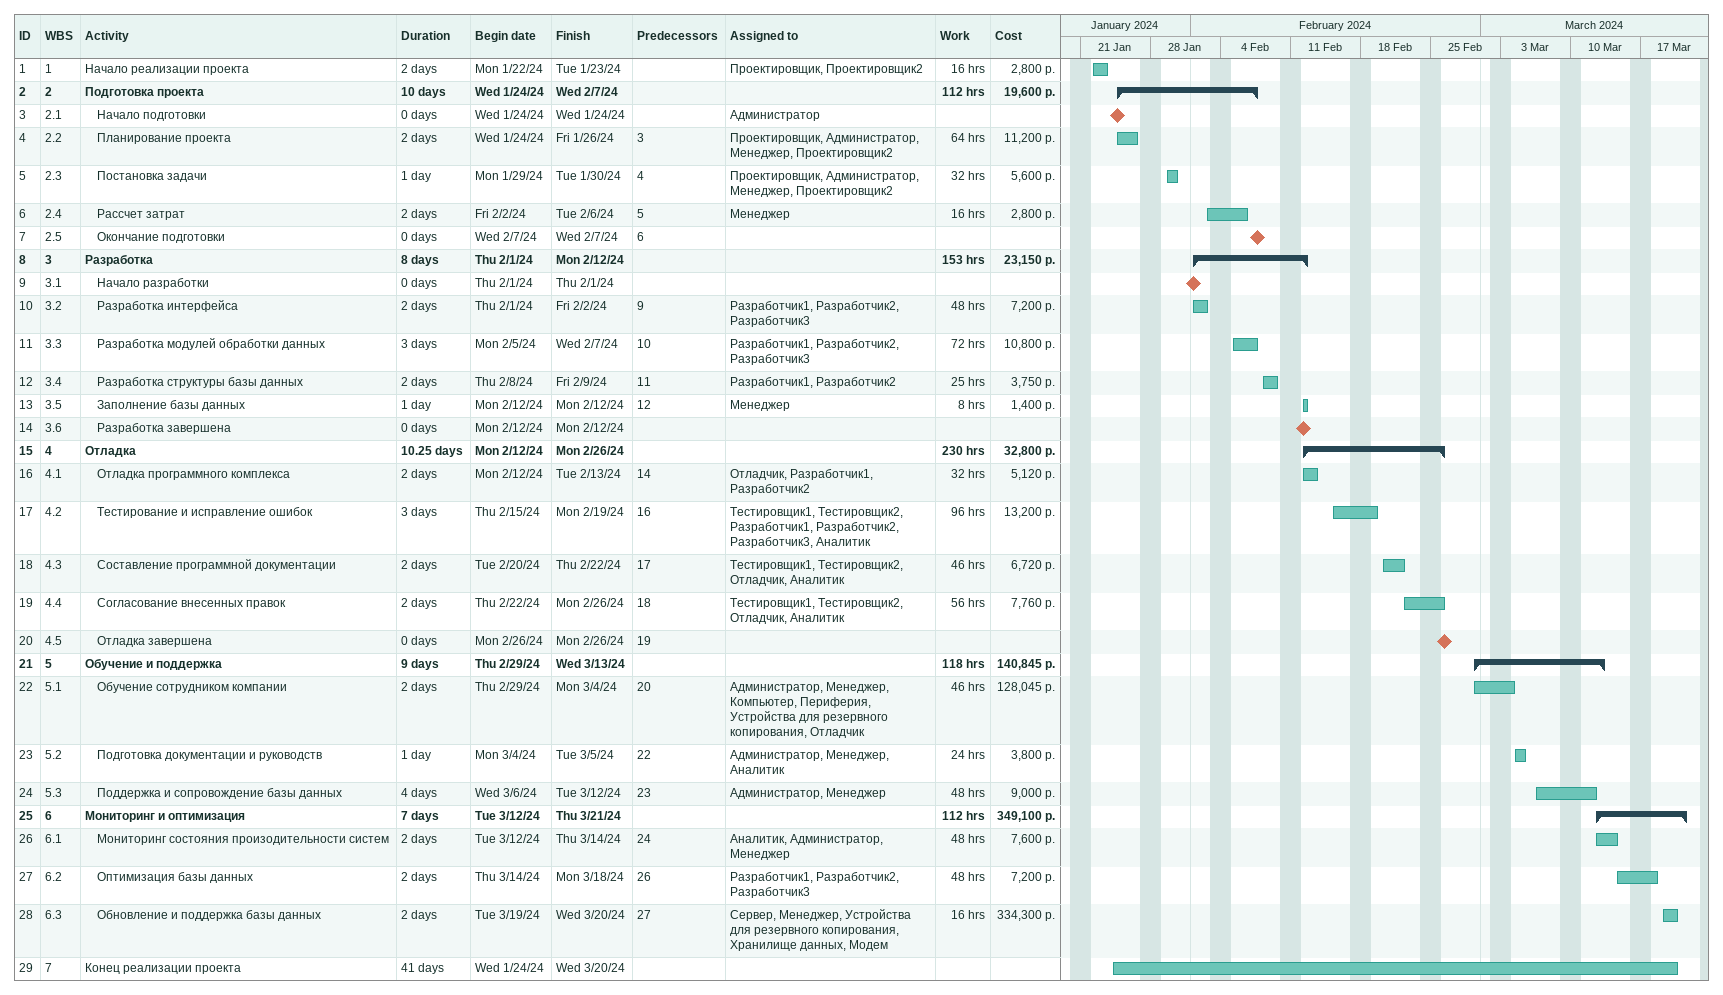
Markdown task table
| ID | WBS | Task | Duration | Start | Finish | Predecessors | Resources | Work (h) | Cost (р.) |
|---|---|---|---|---|---|---|---|---|---|
| 1 | 1 | Начало реализации проекта | 2d | 2024-01-22 | 2024-01-23 |  | Проектировщик, Проектировщик2 | 16 | 2800 |
| 2 | 2 | **Подготовка проекта** | 10d | 2024-01-24 | 2024-02-07 |  |  | 112 | 19600 |
| 3 | 2.1 | Начало подготовки | 0d | 2024-01-24 | 2024-01-24 |  | Администратор |  |  |
| 4 | 2.2 | Планирование проекта | 2d | 2024-01-24 | 2024-01-26 | 3 | Проектировщик, Администратор, Менеджер, Проектировщик2 | 64 | 11200 |
| 5 | 2.3 | Постановка задачи | 1d | 2024-01-29 | 2024-01-30 | 4 | Проектировщик, Администратор, Менеджер, Проектировщик2 | 32 | 5600 |
| 6 | 2.4 | Рассчет затрат | 2d | 2024-02-02 | 2024-02-06 | 5 | Менеджер | 16 | 2800 |
| 7 | 2.5 | Окончание подготовки | 0d | 2024-02-07 | 2024-02-07 | 6 |  |  |  |
| 8 | 3 | **Разработка** | 8d | 2024-02-01 | 2024-02-12 |  |  | 153 | 23150 |
| 9 | 3.1 | Начало разработки | 0d | 2024-02-01 | 2024-02-01 |  |  |  |  |
| 10 | 3.2 | Разработка интерфейса | 2d | 2024-02-01 | 2024-02-02 | 9 | Разработчик1, Разработчик2, Разработчик3 | 48 | 7200 |
| 11 | 3.3 | Разработка модулей обработки данных | 3d | 2024-02-05 | 2024-02-07 | 10 | Разработчик1, Разработчик2, Разработчик3 | 72 | 10800 |
| 12 | 3.4 | Разработка структуры базы данных | 2d | 2024-02-08 | 2024-02-09 | 11 | Разработчик1, Разработчик2 | 25 | 3750 |
| 13 | 3.5 | Заполнение базы данных | 1d | 2024-02-12 | 2024-02-12 | 12 | Менеджер | 8 | 1400 |
| 14 | 3.6 | Разработка завершена | 0d | 2024-02-12 | 2024-02-12 |  |  |  |  |
| 15 | 4 | **Отладка** | 10.25d | 2024-02-12 | 2024-02-26 |  |  | 230 | 32800 |
| 16 | 4.1 | Отладка программного комплекса | 2d | 2024-02-12 | 2024-02-13 | 14 | Отладчик, Разработчик1, Разработчик2 | 32 | 5120 |
| 17 | 4.2 | Тестирование и исправление ошибок | 3d | 2024-02-15 | 2024-02-19 | 16 | Тестировщик1, Тестировщик2, Разработчик1, Разработчик2, Разработчик3, Аналитик | 96 | 13200 |
| 18 | 4.3 | Составление программной документации | 2d | 2024-02-20 | 2024-02-22 | 17 | Тестировщик1, Тестировщик2, Отладчик, Аналитик | 46 | 6720 |
| 19 | 4.4 | Согласование внесенных правок | 2d | 2024-02-22 | 2024-02-26 | 18 | Тестировщик1, Тестировщик2, Отладчик, Аналитик | 56 | 7760 |
| 20 | 4.5 | Отладка завершена | 0d | 2024-02-26 | 2024-02-26 | 19 |  |  |  |
| 21 | 5 | **Обучение и поддержка** | 9d | 2024-02-29 | 2024-03-13 |  |  | 118 | 140845 |
| 22 | 5.1 | Обучение сотрудником компании | 2d | 2024-02-29 | 2024-03-04 | 20 | Администратор, Менеджер, Компьютер, Периферия, Устройства для резервного копирования, Отладчик | 46 | 128045 |
| 23 | 5.2 | Подготовка документации и руководств | 1d | 2024-03-04 | 2024-03-05 | 22 | Администратор, Менеджер, Аналитик | 24 | 3800 |
| 24 | 5.3 | Поддержка и сопровождение базы данных | 4d | 2024-03-06 | 2024-03-12 | 23 | Администратор, Менеджер | 48 | 9000 |
| 25 | 6 | **Мониторинг и оптимизация** | 7d | 2024-03-12 | 2024-03-21 |  |  | 112 | 349100 |
| 26 | 6.1 | Мониторинг состояния произодительности систем | 2d | 2024-03-12 | 2024-03-14 | 24 | Аналитик, Администратор, Менеджер | 48 | 7600 |
| 27 | 6.2 | Оптимизация базы данных | 2d | 2024-03-14 | 2024-03-18 | 26 | Разработчик1, Разработчик2, Разработчик3 | 48 | 7200 |
| 28 | 6.3 | Обновление и поддержка базы данных | 2d | 2024-03-19 | 2024-03-20 | 27 | Сервер, Менеджер, Устройства для резервного копирования, Хранилище данных, Модем | 16 | 334300 |
| 29 | 7 | Конец реализации проекта | 41d | 2024-01-24 | 2024-03-20 |  |  |  |  |
